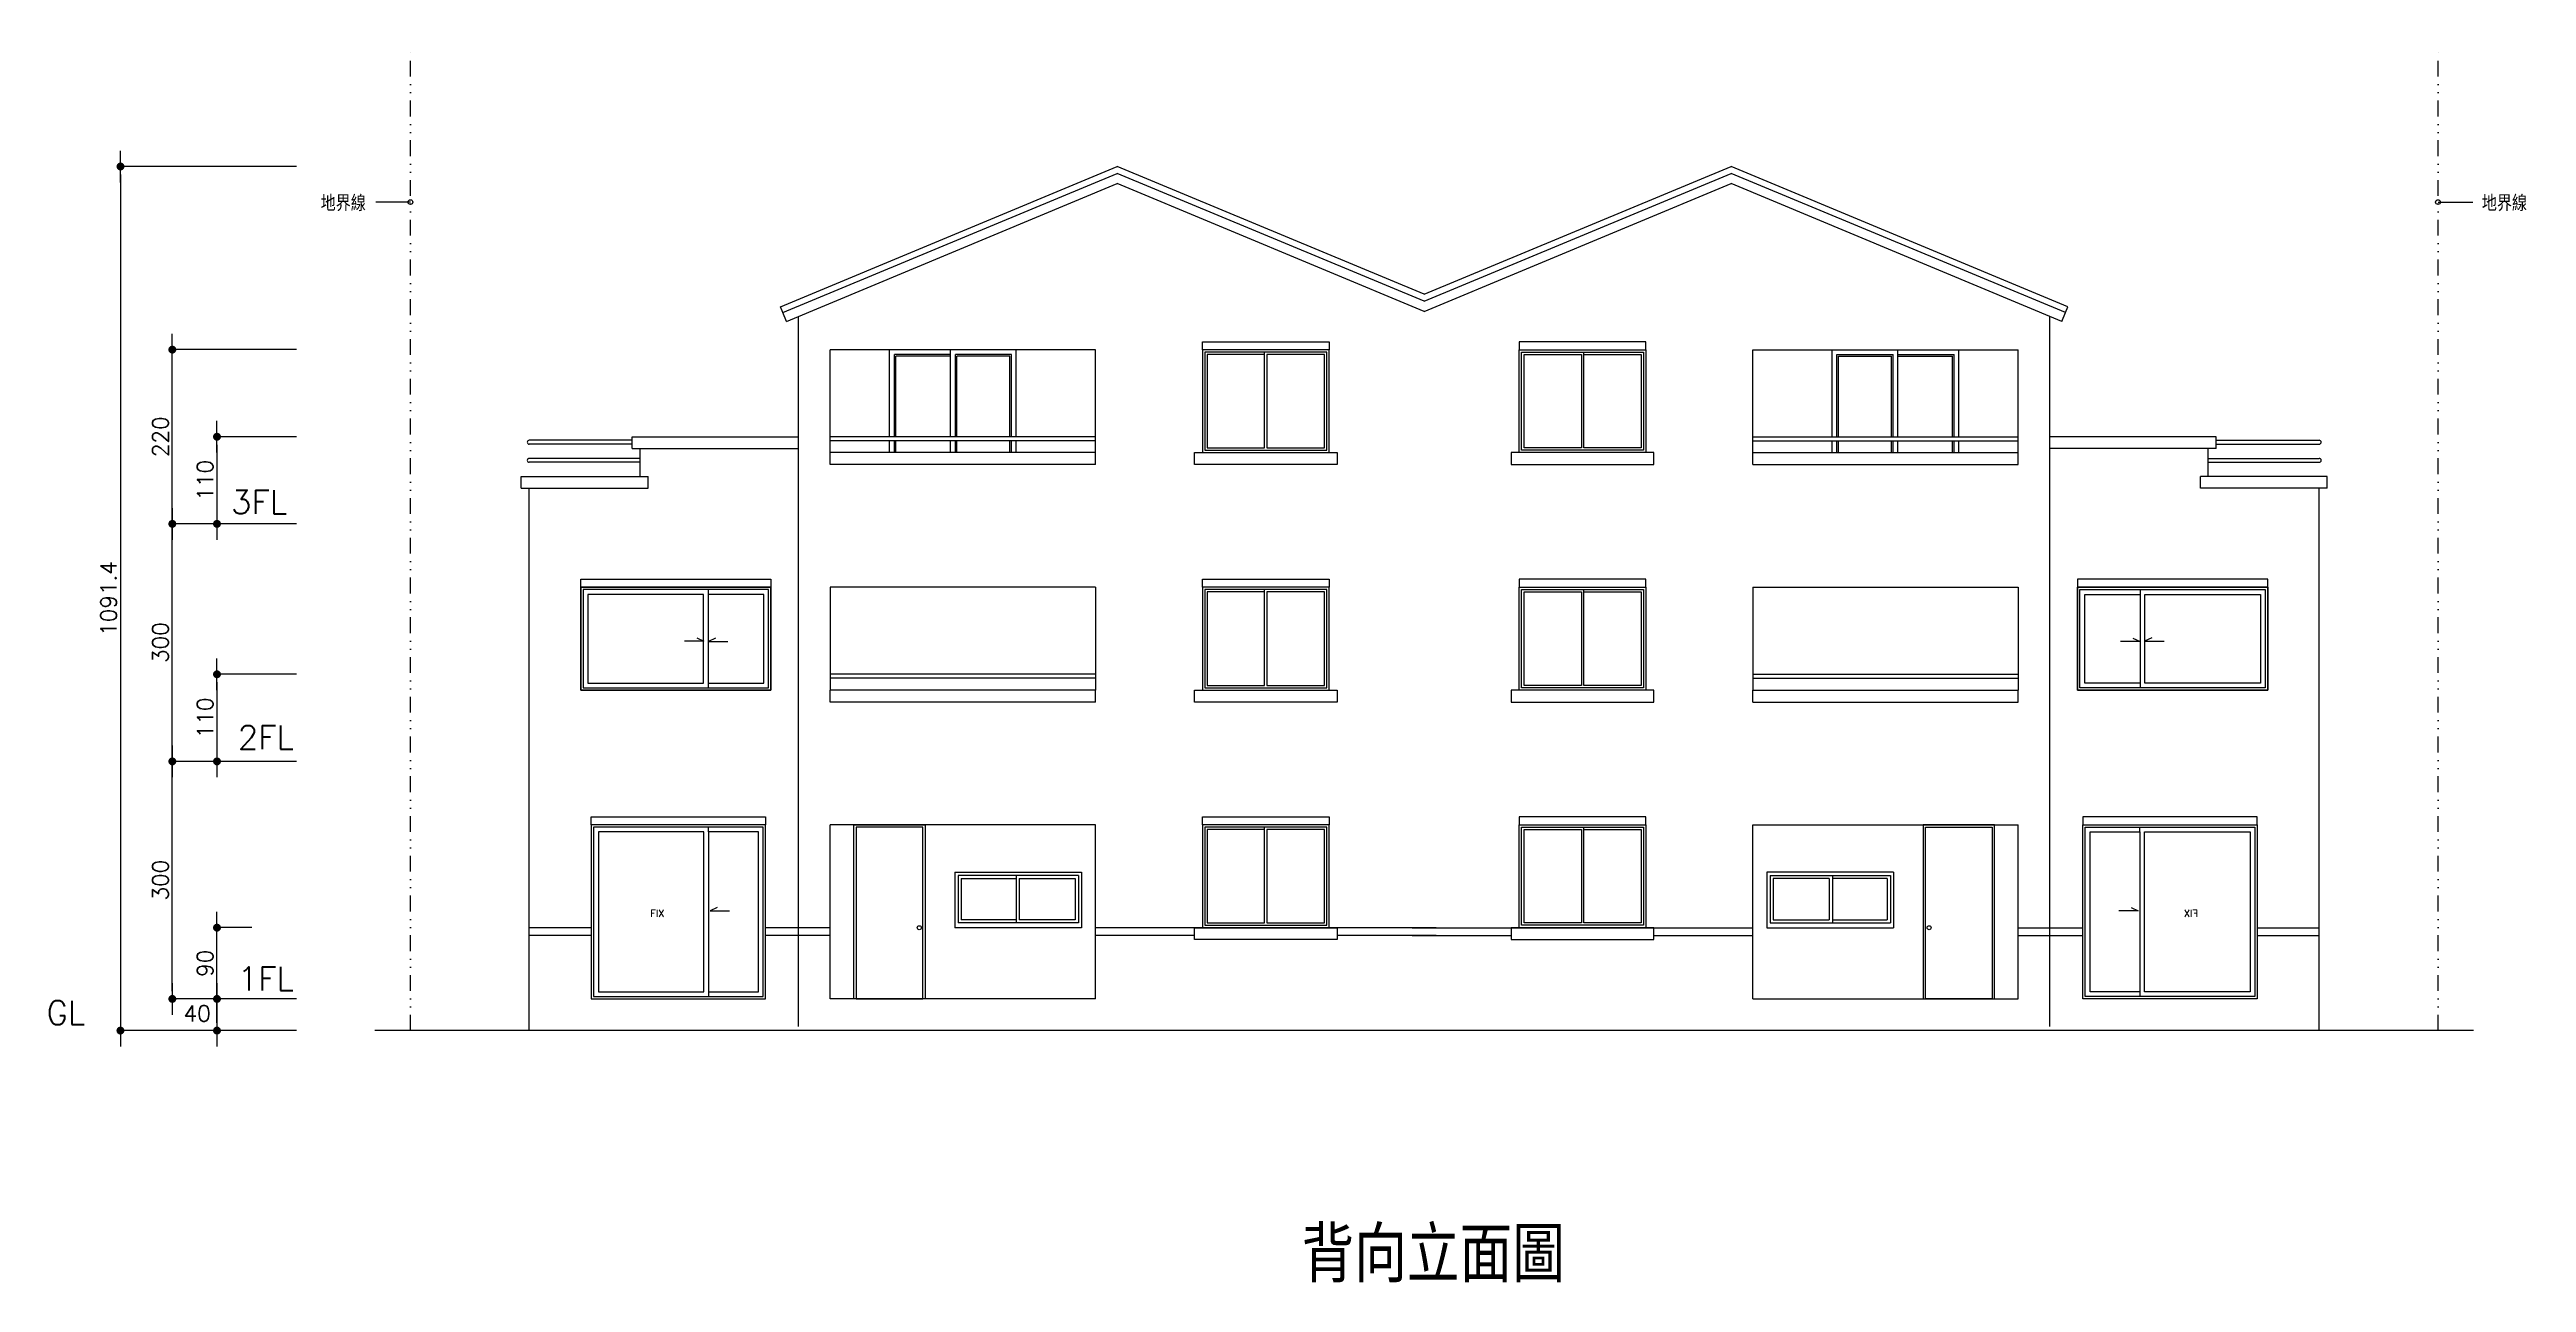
# Model space of a CAD drawing. Extents: x 32549 to 39694, y 7645 to 11950.
# Drawn here: x 36268 to 39396, y 7702 to 9259 of the extents above; entities that cross this region are included whole.
import ezdxf

# ---------------------------------------------------------------- set-up
doc = ezdxf.new("R2010")
doc.units = 0
doc.header["$LTSCALE"] = 80
doc.header["$MEASUREMENT"] = 0
doc.header["$PDMODE"] = 3
doc.header["$PDSIZE"] = -5
doc.linetypes.add('DIVIDE2', pattern=[0.625, 0.25, -0.125, 0, -0.125, 0, -0.125])
doc.layers.get('0').update_dxf_attribs({"linetype": 'CONTINUOUS'})
doc.layers.get('DEFPOINTS').update_dxf_attribs({"linetype": 'CONTINUOUS'})
for name, color, linetype in [('C1', 1, 'CONTINUOUS'), ('C3', 3, 'CONTINUOUS'), ('C4', 4, 'CONTINUOUS'), ('C7', 7, 'CONTINUOUS'), ('CHINA', 3, 'CONTINUOUS'), ('CHINA1', 2, 'CONTINUOUS'), ('DIM', 4, 'CONTINUOUS'), ('LAYER1', 3, 'CONTINUOUS'), ('LAYER2', 9, 'CONTINUOUS'), ('MARK', 4, 'CONTINUOUS'), ('P-POINT', 1, 'CONTINUOUS'), ('PAINT', 11, 'CONTINUOUS'), ('RAILING', 4, 'CONTINUOUS'), ('WALL', 2, 'CONTINUOUS'), ('WALL2', 7, 'CONTINUOUS'), ('WINDOW', 6, 'CONTINUOUS'), ('WINDOW1', 6, 'CONTINUOUS')]:
    doc.layers.add(name, color=color, linetype=linetype)
doc.styles.add('AEH', font='SIMPLEX.SHX', dxfattribs={"bigfont": 'AE.SHX'})
doc.styles.add('SIMPLEX', font='SIMPLEX.SHX')
doc.styles.add('STYLE1', font='SIMPLEX.SHX', dxfattribs={"bigfont": 'JE.SHX'})
doc.dimstyles.get("Standard").update_dxf_attribs({"dimscale": 10, "dimtxt": 2, "dimasz": 1, "dimexe": 0, "dimexo": 0, "dimgap": 0.5, "dimtad": 1, "dimtoh": 1, "dimdec": 1, "dimdsep": 46, "dimtxsty": 'STYLE1', "dimblk1": 'DOT', "dimblk2": 'DOT', "dimsah": 1, "dimcen": 0.09, "dimadec": 0, "dimazin": 0, "dimtfac": 1, "dimtdec": 1, "dimtofl": 0, "dimtmove": 2, "dimatfit": 3, "dimldrblk": 'DOT', "dimfxl": 0, "dimtolj": 1, "dimarcsym": 0})

# ---------------------------------------------------------------- blocks, each defined once
blk = doc.blocks.new('A$C486668CE')
at = {"layer": 'LAYER1', "linetype": 'Continuous'}
for p, q in [((24.5, 0.4), (0, 0.4)), ((15.6, 4.6), (24.5, 0.4)), ((39.2, 4.3), (30.3, 0)), ((30.3, 0), (54.8, 0))]:
    blk.add_line(p, q, dxfattribs=at)
blk = doc.blocks.new('A$C2AF35913')
at = {"layer": 'LAYER2'}
blk.add_lwpolyline([(0, 130), (240, 130), (240, 0), (0, 0), (0, 130)], dxfattribs=at)
at = {"layer": 'PAINT'}
for p, q in [((161, 127), (161, 3)), ((155, 121), (9, 121)), ((9, 121), (9, 9)), ((155, 9), (155, 121)), ((231, 121), (161, 121)), ((231, 9), (231, 121)), ((9, 9), (155, 9)), ((161, 9), (231, 9))]:
    blk.add_line(p, q, dxfattribs=at)
at = {"layer": 'WINDOW'}
for points in [[(0, 0), (240, 0), (240, 130), (0, 130)], [(3, 3), (237, 3), (237, 127), (3, 127)]]:
    blk.add_lwpolyline(points, close=True, dxfattribs=at)
at = {"layer": 'WINDOW1'}
for p, q in [((0, 130), (240, 130)), ((240, 0), (0, 0))]:
    blk.add_line(p, q, dxfattribs=at)
at = {"layer": 'LAYER1', "linetype": 'Continuous'}
blk.add_blockref('A$C486668CE', (130.9, 61.3), dxfattribs=at)
blk = doc.blocks.new('A$C679539FB')
at = {"layer": 'LAYER1', "linetype": 'Continuous'}
for p, q in [((159, 115.5), (150.1, 111.2)), ((150.1, 111.2), (174.6, 111.2))]:
    blk.add_line(p, q, dxfattribs=at)
at = {"layer": 'PAINT'}
for p, q in [((148.1, 211), (148.1, 217)), ((148.1, 9), (148.1, 3))]:
    blk.add_line(p, q, dxfattribs=at)
for points in [[(9, 9), (142.1, 9), (142.1, 211), (9, 211)], [(148.1, 9), (211, 9), (211, 211), (148.1, 211)]]:
    blk.add_lwpolyline(points, close=True, dxfattribs=at)
at = {"layer": 'WINDOW'}
for points in [[(0, 0), (220, 0), (220, 220), (0, 220)], [(3, 3), (217, 3), (217, 217), (3, 217)]]:
    blk.add_lwpolyline(points, close=True, dxfattribs=at)
at = {"layer": 'C3', "style": 'SIMPLEX'}
blk.add_text('FIX', height=9, dxfattribs=at).set_placement((74.7, 103.7))
blk = doc.blocks.new('DOT')
blk.add_line((-2, 0), (2, 0))
at = {"const_width": 0.5}
blk.add_lwpolyline([(-0.25, 0, 1), (0.25, 0, 1)], format="xyb", close=True, dxfattribs=at)
blk = doc.blocks.new('*D64')
at = {"color": 0, "linetype": 'ByBlock'}
for p, q in [((36523.7, 8150.2), (36479.8, 8150.2)), ((36479.8, 8070.2), (36479.8, 8140.2)), ((36523.7, 8060.2), (36479.8, 8060.2))]:
    blk.add_line(p, q, dxfattribs=at)
at = {"layer": 'DEFPOINTS', "color": 0, "linetype": 'ByBlock'}
for p in [(36479.8, 8150.2), (36523.7, 8150.2), (36523.7, 8060.2)]:
    blk.add_point(p, dxfattribs=at)
at = {"color": 0, "linetype": 'ByBlock', "xscale": 10, "yscale": 10, "zscale": 10}
for p, rotation in [((36479.8, 8150.2), 90), ((36479.8, 8060.2), 270)]:
    blk.add_blockref('DOT', p, dxfattribs=dict(at, rotation=rotation))
at = {"color": 0, "linetype": 'ByBlock', "insert": (36464.8, 8105.2), "char_height": 20, "attachment_point": 5, "rotation": 90, "style": 'STYLE1'}
blk.add_mtext('\\A1;90', dxfattribs=at)
blk = doc.blocks.new('A$C4178258D')
at = {"layer": 'C7'}
blk.add_lwpolyline([(0, 6), (0, 16), (160, 16), (160, 6), (0, 6)], dxfattribs=at)
at = {"layer": 'WINDOW'}
blk.add_line((78.5, 0), (78.5, 3), dxfattribs=at)
blk = doc.blocks.new('A$C165B3CAA')
at = {"layer": 'C3'}
blk.add_line((177.6, 0), (177.6, 220), dxfattribs=at)
at = {"layer": 'WINDOW'}
for p, q in [((0, 160), (160, 160)), ((0, 160), (0, 90)), ((160, 160), (160, 90)), ((156, 156), (4, 156)), ((4, 156), (4, 96)), ((156, 156), (156, 96)), ((156, 96), (4, 96)), ((160, 90), (0, 90))]:
    blk.add_line(p, q, dxfattribs=at)
at = {"layer": 'WINDOW1'}
for p, q in [((8, 152), (8, 100)), ((8, 152), (77.3, 152)), ((77.3, 156), (77.3, 96)), ((81.3, 152), (152, 152)), ((81.3, 152), (81.3, 100)), ((152, 152), (152, 100)), ((77.3, 100), (8, 100)), ((152, 100), (81.3, 100))]:
    blk.add_line(p, q, dxfattribs=at)
blk = doc.blocks.new('*D49')
at = {"color": 0, "linetype": 'ByBlock'}
for p, q in [((36580.2, 8470.2), (36479.8, 8470.2)), ((36479.8, 8460.2), (36479.8, 8370.2)), ((36580.2, 8360.2), (36479.8, 8360.2))]:
    blk.add_line(p, q, dxfattribs=at)
at = {"layer": 'DEFPOINTS', "color": 0, "linetype": 'ByBlock'}
for p in [(36580.2, 8470.2), (36479.8, 8360.2), (36580.2, 8360.2)]:
    blk.add_point(p, dxfattribs=at)
at = {"color": 0, "linetype": 'ByBlock', "xscale": 10, "yscale": 10, "zscale": 10}
for p, rotation in [((36479.8, 8470.2), 90), ((36479.8, 8360.2), 270)]:
    blk.add_blockref('DOT', p, dxfattribs=dict(at, rotation=rotation))
at = {"color": 0, "linetype": 'ByBlock', "insert": (36464.8, 8415.2), "char_height": 20, "attachment_point": 5, "rotation": 90, "style": 'STYLE1'}
blk.add_mtext('\\A1;110', dxfattribs=at)
blk = doc.blocks.new('*D48')
at = {"color": 0, "linetype": 'ByBlock'}
for p, q in [((36580.2, 8770.2), (36479.8, 8770.2)), ((36479.8, 8760.2), (36479.8, 8670.2)), ((36580.2, 8660.2), (36479.8, 8660.2))]:
    blk.add_line(p, q, dxfattribs=at)
at = {"layer": 'DEFPOINTS', "color": 0, "linetype": 'ByBlock'}
for p in [(36580.2, 8770.2), (36479.8, 8660.2), (36580.2, 8660.2)]:
    blk.add_point(p, dxfattribs=at)
at = {"color": 0, "linetype": 'ByBlock', "xscale": 10, "yscale": 10, "zscale": 10}
for p, rotation in [((36479.8, 8770.2), 90), ((36479.8, 8660.2), 270)]:
    blk.add_blockref('DOT', p, dxfattribs=dict(at, rotation=rotation))
at = {"color": 0, "linetype": 'ByBlock', "insert": (36464.8, 8715.2), "char_height": 20, "attachment_point": 5, "rotation": 90, "style": 'STYLE1'}
blk.add_mtext('\\A1;110', dxfattribs=at)
blk = doc.blocks.new('*D40')
at = {"color": 0, "linetype": 'ByBlock'}
for p, q in [((36580.2, 9111.5), (36357.9, 9111.5)), ((36357.9, 9101.5), (36357.9, 8030.2)), ((36580.2, 8020.2), (36357.9, 8020.2))]:
    blk.add_line(p, q, dxfattribs=at)
at = {"layer": 'DEFPOINTS', "color": 0, "linetype": 'ByBlock'}
for p in [(36580.2, 9111.5), (36357.9, 8020.2), (36580.2, 8020.2)]:
    blk.add_point(p, dxfattribs=at)
at = {"color": 0, "linetype": 'ByBlock', "xscale": 10, "yscale": 10, "zscale": 10}
for p, rotation in [((36357.9, 9111.5), 90), ((36357.9, 8020.2), 270)]:
    blk.add_blockref('DOT', p, dxfattribs=dict(at, rotation=rotation))
at = {"color": 0, "linetype": 'ByBlock', "insert": (36342.9, 8565.9), "char_height": 20, "attachment_point": 5, "rotation": 90, "style": 'STYLE1'}
blk.add_mtext('\\A1;1091.4', dxfattribs=at)
blk = doc.blocks.new('*D38')
at = {"color": 0, "linetype": 'ByBlock'}
for p, q in [((36580.2, 8880.2), (36423.4, 8880.2)), ((36423.4, 8670.2), (36423.4, 8870.2)), ((36580.2, 8660.2), (36423.4, 8660.2))]:
    blk.add_line(p, q, dxfattribs=at)
at = {"layer": 'DEFPOINTS', "color": 0, "linetype": 'ByBlock'}
for p in [(36423.4, 8880.2), (36580.2, 8880.2), (36580.2, 8660.2)]:
    blk.add_point(p, dxfattribs=at)
at = {"color": 0, "linetype": 'ByBlock', "xscale": 10, "yscale": 10, "zscale": 10}
for p, rotation in [((36423.4, 8880.2), 90), ((36423.4, 8660.2), 270)]:
    blk.add_blockref('DOT', p, dxfattribs=dict(at, rotation=rotation))
at = {"color": 0, "linetype": 'ByBlock', "insert": (36408.4, 8770.2), "char_height": 20, "attachment_point": 5, "rotation": 90, "style": 'STYLE1'}
blk.add_mtext('\\A1;220', dxfattribs=at)
blk = doc.blocks.new('*D37')
at = {"color": 0, "linetype": 'ByBlock'}
for p, q in [((36580.2, 8660.2), (36423.4, 8660.2)), ((36423.4, 8370.2), (36423.4, 8650.2)), ((36580.2, 8360.2), (36423.4, 8360.2))]:
    blk.add_line(p, q, dxfattribs=at)
at = {"layer": 'DEFPOINTS', "color": 0, "linetype": 'ByBlock'}
for p in [(36423.4, 8660.2), (36580.2, 8660.2), (36580.2, 8360.2)]:
    blk.add_point(p, dxfattribs=at)
at = {"color": 0, "linetype": 'ByBlock', "xscale": 10, "yscale": 10, "zscale": 10}
for p, rotation in [((36423.4, 8660.2), 90), ((36423.4, 8360.2), 270)]:
    blk.add_blockref('DOT', p, dxfattribs=dict(at, rotation=rotation))
at = {"color": 0, "linetype": 'ByBlock', "insert": (36408.4, 8510.2), "char_height": 20, "attachment_point": 5, "rotation": 90, "style": 'STYLE1'}
blk.add_mtext('\\A1;300', dxfattribs=at)
blk = doc.blocks.new('*D36')
at = {"color": 0, "linetype": 'ByBlock'}
for p, q in [((36580.2, 8360.2), (36423.4, 8360.2)), ((36423.4, 8070.2), (36423.4, 8350.2)), ((36580.2, 8060.2), (36423.4, 8060.2))]:
    blk.add_line(p, q, dxfattribs=at)
at = {"layer": 'DEFPOINTS', "color": 0, "linetype": 'ByBlock'}
for p in [(36423.4, 8360.2), (36580.2, 8360.2), (36580.2, 8060.2)]:
    blk.add_point(p, dxfattribs=at)
at = {"color": 0, "linetype": 'ByBlock', "xscale": 10, "yscale": 10, "zscale": 10}
for p, rotation in [((36423.4, 8360.2), 90), ((36423.4, 8060.2), 270)]:
    blk.add_blockref('DOT', p, dxfattribs=dict(at, rotation=rotation))
at = {"color": 0, "linetype": 'ByBlock', "insert": (36408.4, 8210.2), "char_height": 20, "attachment_point": 5, "rotation": 90, "style": 'STYLE1'}
blk.add_mtext('\\A1;300', dxfattribs=at)
blk = doc.blocks.new('*D35')
at = {"color": 0, "linetype": 'ByBlock'}
for p, q in [((36580.2, 8060.2), (36479.8, 8060.2)), ((36479.8, 8030.2), (36479.8, 8050.2)), ((36580.2, 8020.2), (36479.8, 8020.2))]:
    blk.add_line(p, q, dxfattribs=at)
at = {"layer": 'DEFPOINTS', "color": 0, "linetype": 'ByBlock'}
for p in [(36479.8, 8060.2), (36580.2, 8060.2), (36580.2, 8020.2)]:
    blk.add_point(p, dxfattribs=at)
at = {"color": 0, "linetype": 'ByBlock', "xscale": 10, "yscale": 10, "zscale": 10}
for p, rotation in [((36479.8, 8060.2), 90), ((36479.8, 8020.2), 270)]:
    blk.add_blockref('DOT', p, dxfattribs=dict(at, rotation=rotation))
at = {"color": 0, "linetype": 'ByBlock', "insert": (36454.8, 8041.8), "char_height": 20, "attachment_point": 5, "style": 'STYLE1'}
blk.add_mtext('\\A1;40', dxfattribs=at)

msp = doc.modelspace()

# ---------------------------------------------------------------- linework, layer by layer
at = {"layer": 'C1'}
msp.add_line((39328.85, 8020.17), (36679.21, 8020.17), dxfattribs=at)
at = {"layer": 'C3', "linetype": 'Continuous'}
for p, q in [((36724.01, 9066.5), (36680.22, 9066.5)), ((39284.05, 9066.5), (39327.83, 9066.5))]:
    msp.add_line(p, q, dxfattribs=at)
at = {"layer": 'C3'}
for p, q in [((37254.03, 8750.17), (37254.03, 8880.17)), ((37589.03, 8880.17), (37254.03, 8880.17)), ((37254.03, 8750.17), (37254.03, 8880.17)), ((37589.03, 8750.17), (37589.03, 8880.17)), ((37589.03, 8750.17), (37589.03, 8880.17)), ((38419.03, 8750.17), (38419.03, 8880.17)), ((38419.03, 8880.17), (38754.03, 8880.17)), ((38419.03, 8750.17), (38419.03, 8880.17)), ((38754.03, 8750.17), (38754.03, 8880.17)), ((38754.03, 8750.17), (38754.03, 8880.17)), ((37004.03, 8770.17), (37214.03, 8770.17)), ((37004.03, 8770.17), (37214.03, 8770.17)), ((37004.03, 8755.17), (37004.03, 8770.17)), ((37004.03, 8755.17), (37004.03, 8770.17)), ((37004.03, 8770.17), (37214.03, 8770.17)), ((37004.03, 8755.17), (37004.03, 8770.17)), ((37004.03, 8770.17), (37214.03, 8770.17)), ((37004.03, 8755.17), (37004.03, 8770.17)), ((37004.03, 8755.17), (37004.03, 8770.17)), ((37004.03, 8755.17), (37004.03, 8770.17)), ((37004.03, 8755.17), (37004.03, 8770.17)), ((37004.03, 8755.17), (37004.03, 8770.17)), ((37004.03, 8770.17), (37214.03, 8770.17)), ((37004.03, 8770.17), (37214.03, 8770.17)), ((37004.03, 8770.17), (37214.03, 8770.17)), ((37004.03, 8770.17), (37214.03, 8770.17)), ((39004.03, 8770.17), (38794.03, 8770.17)), ((39004.03, 8770.17), (38794.03, 8770.17)), ((39004.03, 8770.17), (38794.03, 8770.17)), ((39004.03, 8770.17), (38794.03, 8770.17)), ((39004.03, 8770.17), (38794.03, 8770.17)), ((39004.03, 8770.17), (38794.03, 8770.17)), ((39004.03, 8770.17), (38794.03, 8770.17)), ((39004.03, 8770.17), (38794.03, 8770.17)), ((39004.03, 8755.17), (39004.03, 8770.17)), ((39004.03, 8755.17), (39004.03, 8770.17)), ((39004.03, 8755.17), (39004.03, 8770.17)), ((39004.03, 8755.17), (39004.03, 8770.17)), ((39004.03, 8755.17), (39004.03, 8770.17)), ((39004.03, 8755.17), (39004.03, 8770.17)), ((39004.03, 8755.17), (39004.03, 8770.17)), ((39004.03, 8755.17), (39004.03, 8770.17)), ((37004.03, 8755.17), (37214.03, 8755.17)), ((37004.03, 8755.17), (37214.03, 8755.17)), ((37004.03, 8755.17), (37214.03, 8755.17)), ((37004.03, 8755.17), (37214.03, 8755.17)), ((37004.03, 8755.17), (37214.03, 8755.17)), ((37004.03, 8755.17), (37214.03, 8755.17)), ((37004.03, 8755.17), (37214.03, 8755.17)), ((37004.03, 8755.17), (37214.03, 8755.17)), ((37014.03, 8720.17), (37014.03, 8755.17)), ((37014.03, 8720.17), (37014.03, 8755.17)), ((37014.03, 8720.17), (37014.03, 8755.17)), ((37014.03, 8720.17), (37014.03, 8755.17)), ((37014.03, 8720.17), (37014.03, 8755.17)), ((37014.03, 8720.17), (37014.03, 8755.17)), ((37014.03, 8720.17), (37014.03, 8755.17)), ((37014.03, 8720.17), (37014.03, 8755.17)), ((39004.03, 8755.17), (38794.03, 8755.17)), ((39004.03, 8755.17), (38794.03, 8755.17)), ((39004.03, 8755.17), (38794.03, 8755.17)), ((39004.03, 8755.17), (38794.03, 8755.17)), ((39004.03, 8755.17), (38794.03, 8755.17)), ((39004.03, 8755.17), (38794.03, 8755.17)), ((39004.03, 8755.17), (38794.03, 8755.17)), ((39004.03, 8755.17), (38794.03, 8755.17)), ((38994.03, 8720.17), (38994.03, 8755.17)), ((38994.03, 8720.17), (38994.03, 8755.17)), ((38994.03, 8720.17), (38994.03, 8755.17)), ((38994.03, 8720.17), (38994.03, 8755.17)), ((38994.03, 8720.17), (38994.03, 8755.17)), ((38994.03, 8720.17), (38994.03, 8755.17)), ((38994.03, 8720.17), (38994.03, 8755.17)), ((38994.03, 8720.17), (38994.03, 8755.17)), ((36864.03, 8705.17), (36864.03, 8720.17)), ((36864.03, 8720.17), (37024.03, 8720.17)), ((36864.03, 8720.17), (37024.03, 8720.17)), ((36864.03, 8705.17), (36864.03, 8720.17)), ((36864.03, 8705.17), (36864.03, 8720.17)), ((36864.03, 8720.17), (37024.03, 8720.17)), ((36864.03, 8720.17), (37024.03, 8720.17)), ((36864.03, 8705.17), (36864.03, 8720.17)), ((36864.03, 8705.17), (36864.03, 8720.17)), ((36864.03, 8720.17), (37024.03, 8720.17)), ((36864.03, 8720.17), (37024.03, 8720.17)), ((36864.03, 8705.17), (36864.03, 8720.17)), ((36864.03, 8705.17), (36864.03, 8720.17)), ((36864.03, 8720.17), (37024.03, 8720.17)), ((36864.03, 8720.17), (37024.03, 8720.17)), ((36864.03, 8705.17), (36864.03, 8720.17)), ((36864.03, 8705.17), (37024.03, 8705.17)), ((36864.03, 8705.17), (37024.03, 8705.17)), ((36864.03, 8705.17), (37024.03, 8705.17)), ((36864.03, 8705.17), (37024.03, 8705.17)), ((36864.03, 8705.17), (37024.03, 8705.17)), ((36864.03, 8705.17), (37024.03, 8705.17)), ((36864.03, 8705.17), (37024.03, 8705.17)), ((36864.03, 8705.17), (37024.03, 8705.17)), ((36874.03, 8020.17), (36874.03, 8705.17)), ((36874.03, 8020.17), (36874.03, 8705.17)), ((36874.03, 8020.17), (36874.03, 8705.17)), ((36874.03, 8020.17), (36874.03, 8705.17)), ((36874.03, 8020.17), (36874.03, 8705.17)), ((36874.03, 8020.17), (36874.03, 8705.17)), ((36874.03, 8020.17), (36874.03, 8705.17)), ((36874.03, 8020.17), (36874.03, 8705.17)), ((37024.03, 8705.17), (37024.03, 8720.17)), ((37024.03, 8705.17), (37024.03, 8720.17)), ((37024.03, 8705.17), (37024.03, 8720.17)), ((37024.03, 8705.17), (37024.03, 8720.17)), ((37024.03, 8705.17), (37024.03, 8720.17)), ((37024.03, 8705.17), (37024.03, 8720.17)), ((37024.03, 8705.17), (37024.03, 8720.17)), ((37024.03, 8705.17), (37024.03, 8720.17)), ((38984.03, 8705.17), (38984.03, 8720.17)), ((39144.03, 8720.17), (38984.03, 8720.17)), ((39144.03, 8720.17), (38984.03, 8720.17)), ((38984.03, 8705.17), (38984.03, 8720.17)), ((38984.03, 8705.17), (38984.03, 8720.17)), ((39144.03, 8720.17), (38984.03, 8720.17)), ((39144.03, 8720.17), (38984.03, 8720.17)), ((38984.03, 8705.17), (38984.03, 8720.17)), ((38984.03, 8705.17), (38984.03, 8720.17)), ((39144.03, 8720.17), (38984.03, 8720.17)), ((39144.03, 8720.17), (38984.03, 8720.17)), ((38984.03, 8705.17), (38984.03, 8720.17)), ((38984.03, 8705.17), (38984.03, 8720.17)), ((39144.03, 8720.17), (38984.03, 8720.17)), ((39144.03, 8720.17), (38984.03, 8720.17)), ((38984.03, 8705.17), (38984.03, 8720.17)), ((39144.03, 8705.17), (38984.03, 8705.17)), ((39144.03, 8705.17), (38984.03, 8705.17)), ((39144.03, 8705.17), (38984.03, 8705.17)), ((39144.03, 8705.17), (38984.03, 8705.17)), ((39144.03, 8705.17), (38984.03, 8705.17)), ((39144.03, 8705.17), (38984.03, 8705.17)), ((39144.03, 8705.17), (38984.03, 8705.17)), ((39144.03, 8705.17), (38984.03, 8705.17)), ((39134.03, 8020.17), (39134.03, 8705.17)), ((39134.03, 8020.17), (39134.03, 8705.17)), ((39134.03, 8020.17), (39134.03, 8705.17)), ((39134.03, 8020.17), (39134.03, 8705.17)), ((39134.03, 8020.17), (39134.03, 8705.17)), ((39134.03, 8020.17), (39134.03, 8705.17)), ((39134.03, 8020.17), (39134.03, 8705.17)), ((39134.03, 8020.17), (39134.03, 8705.17)), ((39144.03, 8705.17), (39144.03, 8720.17)), ((39144.03, 8705.17), (39144.03, 8720.17)), ((39144.03, 8705.17), (39144.03, 8720.17)), ((39144.03, 8705.17), (39144.03, 8720.17)), ((39144.03, 8705.17), (39144.03, 8720.17)), ((39144.03, 8705.17), (39144.03, 8720.17)), ((39144.03, 8705.17), (39144.03, 8720.17)), ((39144.03, 8705.17), (39144.03, 8720.17)), ((37589.03, 8580.17), (37254.03, 8580.17)), ((37589.03, 8580.17), (37254.03, 8580.17)), ((37254.03, 8580.17), (37254.03, 8450.17)), ((37589.03, 8580.17), (37589.03, 8450.17)), ((37589.03, 8580.17), (37589.03, 8450.17)), ((38419.03, 8580.17), (38419.03, 8450.17)), ((38419.03, 8580.17), (38754.03, 8580.17)), ((38419.03, 8580.17), (38754.03, 8580.17)), ((38419.03, 8580.17), (38419.03, 8450.17)), ((38754.03, 8580.17), (38754.03, 8450.17)), ((37589.03, 8280.17), (37254.03, 8280.17)), ((37254.03, 8060.17), (37254.03, 8280.17)), ((37589.03, 8060.17), (37589.03, 8280.17)), ((37589.03, 8060.17), (37589.03, 8280.17)), ((38419.03, 8060.17), (38419.03, 8280.17)), ((38419.03, 8280.17), (38754.03, 8280.17)), ((38419.03, 8060.17), (38419.03, 8280.17)), ((38754.03, 8060.17), (38754.03, 8280.17)), ((36952.37, 8150.17), (36874.03, 8150.17)), ((36952.37, 8150.17), (36874.03, 8150.17)), ((36952.37, 8150.17), (36874.03, 8150.17)), ((36952.37, 8150.17), (36874.03, 8150.17)), ((36952.37, 8140.17), (36874.03, 8140.17)), ((36952.37, 8140.17), (36874.03, 8140.17)), ((36952.37, 8140.17), (36874.03, 8140.17)), ((36952.37, 8140.17), (36874.03, 8140.17)), ((37254.03, 8150.17), (37172.37, 8150.17)), ((37254.03, 8140.17), (37172.37, 8140.17)), ((38019.03, 8150.17), (37589.03, 8150.17)), ((37714.03, 8140.17), (37589.03, 8140.17)), ((38019.03, 8140.17), (37894.03, 8140.17)), ((37989.03, 8150.17), (38419.03, 8150.17)), ((37989.03, 8140.17), (38114.03, 8140.17)), ((38294.03, 8140.17), (38419.03, 8140.17)), ((38754.03, 8150.17), (38835.69, 8150.17)), ((38754.03, 8140.17), (38835.69, 8140.17)), ((39055.69, 8150.17), (39134.03, 8150.17)), ((39055.69, 8150.17), (39134.03, 8150.17)), ((39055.69, 8150.17), (39134.03, 8150.17)), ((39055.69, 8150.17), (39134.03, 8150.17)), ((39055.69, 8140.17), (39134.03, 8140.17)), ((39055.69, 8140.17), (39134.03, 8140.17)), ((39055.69, 8140.17), (39134.03, 8140.17)), ((39055.69, 8140.17), (39134.03, 8140.17)), ((37589.03, 8060.17), (37254.03, 8060.17)), ((38419.03, 8060.17), (38754.03, 8060.17))]:
    msp.add_line(p, q, dxfattribs=at)
at = {"layer": 'C4'}
for p, q in [((37589.03, 8750.17), (37254.03, 8750.17)), ((37254.03, 8735.17), (37254.03, 8750.17)), ((37589.03, 8735.17), (37254.03, 8735.17)), ((37589.03, 8735.17), (37589.03, 8750.17)), ((38419.03, 8735.17), (38419.03, 8750.17)), ((38419.03, 8750.17), (38754.03, 8750.17)), ((38419.03, 8735.17), (38754.03, 8735.17)), ((38754.03, 8735.17), (38754.03, 8750.17)), ((37589.03, 8450.17), (37254.03, 8450.17)), ((37254.03, 8435.17), (37254.03, 8450.17)), ((37589.03, 8435.17), (37589.03, 8450.17)), ((38419.03, 8435.17), (38419.03, 8450.17)), ((38419.03, 8450.17), (38754.03, 8450.17)), ((38754.03, 8435.17), (38754.03, 8450.17)), ((37589.03, 8435.17), (37254.03, 8435.17)), ((38419.03, 8435.17), (38754.03, 8435.17))]:
    msp.add_line(p, q, dxfattribs=at)
at = {"layer": 'C7', "color": 3, "linetype": 'DIVIDE2'}
for p, q in [((36724.01, 8020.17), (36724.01, 9259.24)), ((39284.05, 8020.17), (39284.05, 9259.24))]:
    msp.add_line(p, q, dxfattribs=at)
at = {"layer": 'C7'}
for p, q in [((37191.34, 8934.39), (37616.53, 9111.55)), ((38004.03, 8950.09), (37616.53, 9111.55)), ((38004.03, 8950.09), (38391.53, 9111.55)), ((38816.72, 8934.39), (38391.53, 9111.55))]:
    msp.add_line(p, q, dxfattribs=at)
for points in [[(37724.03, 8880.17), (37724.03, 8890.17), (37884.03, 8890.17), (37884.03, 8880.17), (37724.03, 8880.17)], [(38284.03, 8880.17), (38284.03, 8890.17), (38124.03, 8890.17), (38124.03, 8880.17), (38284.03, 8880.17)], [(36939.03, 8580.17), (36939.03, 8590.17), (37179.03, 8590.17), (37179.03, 8580.17), (36939.03, 8580.17)], [(36939.03, 8580.17), (36939.03, 8590.17), (37179.03, 8590.17), (37179.03, 8580.17), (36939.03, 8580.17)], [(36939.03, 8580.17), (36939.03, 8590.17), (37179.03, 8590.17), (37179.03, 8580.17), (36939.03, 8580.17)], [(36939.03, 8580.17), (36939.03, 8590.17), (37179.03, 8590.17), (37179.03, 8580.17), (36939.03, 8580.17)], [(36939.03, 8580.17), (36939.03, 8590.17), (37179.03, 8590.17), (37179.03, 8580.17), (36939.03, 8580.17)], [(36939.03, 8580.17), (36939.03, 8590.17), (37179.03, 8590.17), (37179.03, 8580.17), (36939.03, 8580.17)], [(36939.03, 8580.17), (36939.03, 8590.17), (37179.03, 8590.17), (37179.03, 8580.17), (36939.03, 8580.17)], [(36939.03, 8580.17), (36939.03, 8590.17), (37179.03, 8590.17), (37179.03, 8580.17), (36939.03, 8580.17)], [(37724.03, 8580.17), (37724.03, 8590.17), (37884.03, 8590.17), (37884.03, 8580.17), (37724.03, 8580.17)], [(38284.03, 8580.17), (38284.03, 8590.17), (38124.03, 8590.17), (38124.03, 8580.17), (38284.03, 8580.17)], [(39069.03, 8580.17), (39069.03, 8590.17), (38829.03, 8590.17), (38829.03, 8580.17), (39069.03, 8580.17)], [(39069.03, 8580.17), (39069.03, 8590.17), (38829.03, 8590.17), (38829.03, 8580.17), (39069.03, 8580.17)], [(39069.03, 8580.17), (39069.03, 8590.17), (38829.03, 8590.17), (38829.03, 8580.17), (39069.03, 8580.17)], [(39069.03, 8580.17), (39069.03, 8590.17), (38829.03, 8590.17), (38829.03, 8580.17), (39069.03, 8580.17)], [(39069.03, 8580.17), (39069.03, 8590.17), (38829.03, 8590.17), (38829.03, 8580.17), (39069.03, 8580.17)], [(39069.03, 8580.17), (39069.03, 8590.17), (38829.03, 8590.17), (38829.03, 8580.17), (39069.03, 8580.17)], [(39069.03, 8580.17), (39069.03, 8590.17), (38829.03, 8590.17), (38829.03, 8580.17), (39069.03, 8580.17)], [(39069.03, 8580.17), (39069.03, 8590.17), (38829.03, 8590.17), (38829.03, 8580.17), (39069.03, 8580.17)], [(36952.37, 8280.17), (36952.37, 8290.17), (37172.37, 8290.17), (37172.37, 8280.17), (36952.37, 8280.17)], [(36952.37, 8280.17), (36952.37, 8290.17), (37172.37, 8290.17), (37172.37, 8280.17), (36952.37, 8280.17)], [(36952.37, 8280.17), (36952.37, 8290.17), (37172.37, 8290.17), (37172.37, 8280.17), (36952.37, 8280.17)], [(36952.37, 8280.17), (36952.37, 8290.17), (37172.37, 8290.17), (37172.37, 8280.17), (36952.37, 8280.17)], [(36952.37, 8280.17), (36952.37, 8290.17), (37172.37, 8290.17), (37172.37, 8280.17), (36952.37, 8280.17)], [(36952.37, 8280.17), (36952.37, 8290.17), (37172.37, 8290.17), (37172.37, 8280.17), (36952.37, 8280.17)], [(36952.37, 8280.17), (36952.37, 8290.17), (37172.37, 8290.17), (37172.37, 8280.17), (36952.37, 8280.17)], [(36952.37, 8280.17), (36952.37, 8290.17), (37172.37, 8290.17), (37172.37, 8280.17), (36952.37, 8280.17)], [(39055.69, 8280.17), (39055.69, 8290.17), (38835.69, 8290.17), (38835.69, 8280.17), (39055.69, 8280.17)], [(39055.69, 8280.17), (39055.69, 8290.17), (38835.69, 8290.17), (38835.69, 8280.17), (39055.69, 8280.17)], [(39055.69, 8280.17), (39055.69, 8290.17), (38835.69, 8290.17), (38835.69, 8280.17), (39055.69, 8280.17)], [(39055.69, 8280.17), (39055.69, 8290.17), (38835.69, 8290.17), (38835.69, 8280.17), (39055.69, 8280.17)], [(39055.69, 8280.17), (39055.69, 8290.17), (38835.69, 8290.17), (38835.69, 8280.17), (39055.69, 8280.17)], [(39055.69, 8280.17), (39055.69, 8290.17), (38835.69, 8290.17), (38835.69, 8280.17), (39055.69, 8280.17)], [(39055.69, 8280.17), (39055.69, 8290.17), (38835.69, 8290.17), (38835.69, 8280.17), (39055.69, 8280.17)], [(39055.69, 8280.17), (39055.69, 8290.17), (38835.69, 8290.17), (38835.69, 8280.17), (39055.69, 8280.17)]]:
    msp.add_lwpolyline(points, dxfattribs=at)
for points in [[(37714.03, 8750.17), (37894.03, 8750.17), (37894.03, 8735.17), (37714.03, 8735.17)], [(37714.03, 8750.17), (37894.03, 8750.17), (37894.03, 8735.17), (37714.03, 8735.17)], [(38294.03, 8750.17), (38114.03, 8750.17), (38114.03, 8735.17), (38294.03, 8735.17)], [(38294.03, 8750.17), (38114.03, 8750.17), (38114.03, 8735.17), (38294.03, 8735.17)], [(37714.03, 8450.17), (37894.03, 8450.17), (37894.03, 8435.17), (37714.03, 8435.17)], [(37714.03, 8450.17), (37894.03, 8450.17), (37894.03, 8435.17), (37714.03, 8435.17)], [(38294.03, 8450.17), (38114.03, 8450.17), (38114.03, 8435.17), (38294.03, 8435.17)], [(38294.03, 8450.17), (38114.03, 8450.17), (38114.03, 8435.17), (38294.03, 8435.17)], [(37714.03, 8150.17), (37894.03, 8150.17), (37894.03, 8135.17), (37714.03, 8135.17)], [(38294.03, 8150.17), (38114.03, 8150.17), (38114.03, 8135.17), (38294.03, 8135.17)]]:
    msp.add_lwpolyline(points, close=True, dxfattribs=at)
at = {"layer": 'P-POINT'}
for centre in [(36724.01, 9066.5), (39284.05, 9066.5)]:
    msp.add_circle(centre, 3, dxfattribs=at)
at = {"layer": 'RAILING'}
for p, q in [((37004.03, 8765.84), (36874.03, 8765.84)), ((37004.03, 8765.84), (36874.03, 8765.84)), ((37004.03, 8765.84), (36874.03, 8765.84)), ((37004.03, 8765.84), (36874.03, 8765.84)), ((37004.03, 8765.84), (36874.03, 8765.84)), ((37004.03, 8765.84), (36874.03, 8765.84)), ((37004.03, 8765.84), (36874.03, 8765.84)), ((37004.03, 8765.84), (36874.03, 8765.84)), ((37004.03, 8760.84), (36874.03, 8760.84)), ((37004.03, 8760.84), (36874.03, 8760.84)), ((37004.03, 8760.84), (36874.03, 8760.84)), ((37004.03, 8760.84), (36874.03, 8760.84)), ((37004.03, 8760.84), (36874.03, 8760.84)), ((37004.03, 8760.84), (36874.03, 8760.84)), ((37004.03, 8760.84), (36874.03, 8760.84)), ((37004.03, 8760.84), (36874.03, 8760.84)), ((37589.03, 8770.17), (37254.03, 8770.17)), ((37589.03, 8765.17), (37254.03, 8765.17)), ((38419.03, 8770.17), (38754.03, 8770.17)), ((38419.03, 8765.17), (38754.03, 8765.17)), ((39004.03, 8765.84), (39134.03, 8765.84)), ((39004.03, 8765.84), (39134.03, 8765.84)), ((39004.03, 8765.84), (39134.03, 8765.84)), ((39004.03, 8765.84), (39134.03, 8765.84)), ((39004.03, 8765.84), (39134.03, 8765.84)), ((39004.03, 8765.84), (39134.03, 8765.84)), ((39004.03, 8765.84), (39134.03, 8765.84)), ((39004.03, 8765.84), (39134.03, 8765.84)), ((39004.03, 8760.84), (39134.03, 8760.84)), ((39004.03, 8760.84), (39134.03, 8760.84)), ((39004.03, 8760.84), (39134.03, 8760.84)), ((39004.03, 8760.84), (39134.03, 8760.84)), ((39004.03, 8760.84), (39134.03, 8760.84)), ((39004.03, 8760.84), (39134.03, 8760.84)), ((39004.03, 8760.84), (39134.03, 8760.84)), ((39004.03, 8760.84), (39134.03, 8760.84)), ((37014.03, 8742.89), (36874.03, 8742.89)), ((37014.03, 8742.89), (36874.03, 8742.89)), ((37014.03, 8742.89), (36874.03, 8742.89)), ((37014.03, 8742.89), (36874.03, 8742.89)), ((37014.03, 8742.89), (36874.03, 8742.89)), ((37014.03, 8742.89), (36874.03, 8742.89)), ((37014.03, 8742.89), (36874.03, 8742.89)), ((37014.03, 8742.89), (36874.03, 8742.89)), ((37014.03, 8737.89), (36874.03, 8737.89)), ((37014.03, 8737.89), (36874.03, 8737.89)), ((37014.03, 8737.89), (36874.03, 8737.89)), ((37014.03, 8737.89), (36874.03, 8737.89)), ((37014.03, 8737.89), (36874.03, 8737.89)), ((37014.03, 8737.89), (36874.03, 8737.89)), ((37014.03, 8737.89), (36874.03, 8737.89)), ((37014.03, 8737.89), (36874.03, 8737.89)), ((38994.03, 8742.89), (39134.03, 8742.89)), ((38994.03, 8742.89), (39134.03, 8742.89)), ((38994.03, 8742.89), (39134.03, 8742.89)), ((38994.03, 8742.89), (39134.03, 8742.89)), ((38994.03, 8742.89), (39134.03, 8742.89)), ((38994.03, 8742.89), (39134.03, 8742.89)), ((38994.03, 8742.89), (39134.03, 8742.89)), ((38994.03, 8742.89), (39134.03, 8742.89)), ((38994.03, 8737.89), (39134.03, 8737.89)), ((38994.03, 8737.89), (39134.03, 8737.89)), ((38994.03, 8737.89), (39134.03, 8737.89)), ((38994.03, 8737.89), (39134.03, 8737.89)), ((38994.03, 8737.89), (39134.03, 8737.89)), ((38994.03, 8737.89), (39134.03, 8737.89)), ((38994.03, 8737.89), (39134.03, 8737.89)), ((38994.03, 8737.89), (39134.03, 8737.89)), ((37589.03, 8470.17), (37254.03, 8470.17)), ((37589.03, 8465.17), (37254.03, 8465.17)), ((38419.03, 8470.17), (38754.03, 8470.17)), ((38419.03, 8465.17), (38754.03, 8465.17))]:
    msp.add_line(p, q, dxfattribs=at)
for centre, start, end in [((36874.03, 8763.34), 90, 270), ((36874.03, 8763.34), 90, 270), ((36874.03, 8763.34), 90, 270), ((36874.03, 8763.34), 90, 270), ((36874.03, 8763.34), 90, 270), ((36874.03, 8763.34), 90, 270), ((36874.03, 8763.34), 90, 270), ((36874.03, 8763.34), 90, 270), ((39134.03, 8763.34), 270, 90), ((39134.03, 8763.34), 270, 90), ((39134.03, 8763.34), 270, 90), ((39134.03, 8763.34), 270, 90), ((39134.03, 8763.34), 270, 90), ((39134.03, 8763.34), 270, 90), ((39134.03, 8763.34), 270, 90), ((39134.03, 8763.34), 270, 90), ((36874.03, 8740.39), 90, 270), ((36874.03, 8740.39), 90, 270), ((36874.03, 8740.39), 90, 270), ((36874.03, 8740.39), 90, 270), ((36874.03, 8740.39), 90, 270), ((36874.03, 8740.39), 90, 270), ((36874.03, 8740.39), 90, 270), ((36874.03, 8740.39), 90, 270), ((39134.03, 8740.39), 270, 90), ((39134.03, 8740.39), 270, 90), ((39134.03, 8740.39), 270, 90), ((39134.03, 8740.39), 270, 90), ((39134.03, 8740.39), 270, 90), ((39134.03, 8740.39), 270, 90), ((39134.03, 8740.39), 270, 90), ((39134.03, 8740.39), 270, 90)]:
    msp.add_arc(centre, 2.5, start, end, dxfattribs=at)
at = {"layer": 'WALL'}
for p, q in [((37194.41, 8927), (37616.53, 9102.88)), ((38004.03, 8941.42), (37616.53, 9102.88)), ((38004.03, 8941.42), (38391.53, 9102.88)), ((38813.64, 8927), (38391.53, 9102.88)), ((37199.03, 8915.92), (37616.53, 9089.88)), ((38004.03, 8928.42), (37616.53, 9089.88)), ((38004.03, 8928.42), (38391.53, 9089.88)), ((38809.03, 8915.92), (38391.53, 9089.88)), ((37199.03, 8915.92), (37194.41, 8927)), ((37214.03, 8025.17), (37214.03, 8922.17)), ((38794.03, 8025.17), (38794.03, 8922.17)), ((38809.03, 8915.92), (38813.64, 8927))]:
    msp.add_line(p, q, dxfattribs=at)
at = {"layer": 'WALL2'}
for p, q in [((37194.41, 8927), (37191.34, 8934.39)), ((38813.64, 8927), (38816.72, 8934.39))]:
    msp.add_line(p, q, dxfattribs=at)
at = {"layer": 'WINDOW'}
for p, q in [((37337.03, 8770.17), (37337.03, 8872.17)), ((37406.03, 8872.17), (37337.03, 8872.17)), ((37414.03, 8770.17), (37414.03, 8872.17)), ((37481.03, 8872.17), (37414.03, 8872.17)), ((37481.03, 8770.17), (37481.03, 8872.17)), ((37802.53, 8874.17), (37802.53, 8877.17)), ((37802.53, 8874.17), (37802.53, 8877.17)), ((38205.53, 8874.17), (38205.53, 8877.17)), ((38205.53, 8874.17), (38205.53, 8877.17)), ((38527.03, 8872.17), (38594.03, 8872.17)), ((38527.03, 8770.17), (38527.03, 8872.17)), ((38594.03, 8770.17), (38594.03, 8872.17)), ((38602.03, 8872.17), (38671.03, 8872.17)), ((38671.03, 8770.17), (38671.03, 8872.17)), ((37337.03, 8750.17), (37337.03, 8765.17)), ((37414.03, 8750.17), (37414.03, 8765.17)), ((37481.03, 8750.17), (37481.03, 8765.17)), ((38527.03, 8750.17), (38527.03, 8765.17)), ((38594.03, 8750.17), (38594.03, 8765.17)), ((38671.03, 8750.17), (38671.03, 8765.17)), ((37802.53, 8574.17), (37802.53, 8577.17)), ((37802.53, 8574.17), (37802.53, 8577.17)), ((38205.53, 8574.17), (38205.53, 8577.17)), ((38205.53, 8574.17), (38205.53, 8577.17)), ((37802.53, 8274.17), (37802.53, 8277.17)), ((37802.53, 8274.17), (37802.53, 8277.17)), ((38205.53, 8274.17), (38205.53, 8277.17)), ((38205.53, 8274.17), (38205.53, 8277.17))]:
    msp.add_line(p, q, dxfattribs=at)
for points in [[(37730.03, 8756.17), (37802.53, 8756.17), (37802.53, 8874.17), (37730.03, 8874.17)], [(37805.53, 8756.17), (37878.03, 8756.17), (37878.03, 8874.17), (37805.53, 8874.17)], [(38202.53, 8756.17), (38130.03, 8756.17), (38130.03, 8874.17), (38202.53, 8874.17)], [(38278.03, 8756.17), (38205.53, 8756.17), (38205.53, 8874.17), (38278.03, 8874.17)], [(37730.03, 8456.17), (37802.53, 8456.17), (37802.53, 8574.17), (37730.03, 8574.17)], [(37805.53, 8456.17), (37878.03, 8456.17), (37878.03, 8574.17), (37805.53, 8574.17)], [(38202.53, 8456.17), (38130.03, 8456.17), (38130.03, 8574.17), (38202.53, 8574.17)], [(38278.03, 8456.17), (38205.53, 8456.17), (38205.53, 8574.17), (38278.03, 8574.17)], [(37730.03, 8156.17), (37802.53, 8156.17), (37802.53, 8274.17), (37730.03, 8274.17)], [(37805.53, 8156.17), (37878.03, 8156.17), (37878.03, 8274.17), (37805.53, 8274.17)], [(38202.53, 8156.17), (38130.03, 8156.17), (38130.03, 8274.17), (38202.53, 8274.17)], [(38278.03, 8156.17), (38205.53, 8156.17), (38205.53, 8274.17), (38278.03, 8274.17)]]:
    msp.add_lwpolyline(points, close=True, dxfattribs=at)
at = {"layer": 'WINDOW1'}
for p, q in [((37329.03, 8770.17), (37329.03, 8880.17)), ((37335.03, 8770.17), (37335.03, 8874.17)), ((37406.03, 8874.17), (37335.03, 8874.17)), ((37406.03, 8770.17), (37406.03, 8880.17)), ((37412.03, 8770.17), (37412.03, 8874.17)), ((37483.03, 8874.17), (37412.03, 8874.17)), ((37483.03, 8770.17), (37483.03, 8874.17)), ((37489.03, 8770.17), (37489.03, 8880.17)), ((38519.03, 8770.17), (38519.03, 8880.17)), ((38525.03, 8874.17), (38596.03, 8874.17)), ((38525.03, 8770.17), (38525.03, 8874.17)), ((38596.03, 8770.17), (38596.03, 8874.17)), ((38602.03, 8770.17), (38602.03, 8880.17)), ((38602.03, 8874.17), (38673.03, 8874.17)), ((38673.03, 8770.17), (38673.03, 8874.17)), ((38679.03, 8770.17), (38679.03, 8880.17)), ((37329.03, 8750.17), (37329.03, 8765.17)), ((37335.03, 8750.17), (37335.03, 8765.17)), ((37406.03, 8750.17), (37406.03, 8765.17)), ((37412.03, 8750.17), (37412.03, 8765.17)), ((37483.03, 8750.17), (37483.03, 8765.17)), ((37489.03, 8750.17), (37489.03, 8765.17)), ((38519.03, 8750.17), (38519.03, 8765.17)), ((38525.03, 8750.17), (38525.03, 8765.17)), ((38596.03, 8750.17), (38596.03, 8765.17)), ((38602.03, 8750.17), (38602.03, 8765.17)), ((38673.03, 8750.17), (38673.03, 8765.17)), ((38679.03, 8750.17), (38679.03, 8765.17)), ((36939.03, 8450.17), (36939.03, 8580.17)), ((36939.03, 8580.17), (37179.03, 8580.17)), ((36939.03, 8580.17), (37179.03, 8580.17)), ((36939.03, 8450.17), (36939.03, 8580.17)), ((36939.03, 8450.17), (36939.03, 8580.17)), ((36939.03, 8580.17), (37179.03, 8580.17)), ((36939.03, 8580.17), (37179.03, 8580.17)), ((36939.03, 8450.17), (36939.03, 8580.17)), ((36939.03, 8450.17), (36939.03, 8580.17)), ((36939.03, 8580.17), (37179.03, 8580.17)), ((36939.03, 8580.17), (37179.03, 8580.17)), ((36939.03, 8450.17), (36939.03, 8580.17)), ((36939.03, 8450.17), (36939.03, 8580.17)), ((36939.03, 8580.17), (37179.03, 8580.17)), ((36939.03, 8580.17), (37179.03, 8580.17)), ((36939.03, 8450.17), (36939.03, 8580.17)), ((37179.03, 8450.17), (37179.03, 8580.17)), ((37179.03, 8450.17), (37179.03, 8580.17)), ((37179.03, 8450.17), (37179.03, 8580.17)), ((37179.03, 8450.17), (37179.03, 8580.17)), ((37179.03, 8450.17), (37179.03, 8580.17)), ((37179.03, 8450.17), (37179.03, 8580.17)), ((37179.03, 8450.17), (37179.03, 8580.17)), ((37179.03, 8450.17), (37179.03, 8580.17)), ((39069.03, 8580.17), (38829.03, 8580.17)), ((38829.03, 8450.17), (38829.03, 8580.17)), ((38829.03, 8450.17), (38829.03, 8580.17)), ((39069.03, 8580.17), (38829.03, 8580.17)), ((39069.03, 8580.17), (38829.03, 8580.17)), ((38829.03, 8450.17), (38829.03, 8580.17)), ((38829.03, 8450.17), (38829.03, 8580.17)), ((39069.03, 8580.17), (38829.03, 8580.17)), ((39069.03, 8580.17), (38829.03, 8580.17)), ((38829.03, 8450.17), (38829.03, 8580.17)), ((38829.03, 8450.17), (38829.03, 8580.17)), ((39069.03, 8580.17), (38829.03, 8580.17)), ((39069.03, 8580.17), (38829.03, 8580.17)), ((38829.03, 8450.17), (38829.03, 8580.17)), ((38829.03, 8450.17), (38829.03, 8580.17)), ((39069.03, 8580.17), (38829.03, 8580.17)), ((39069.03, 8450.17), (39069.03, 8580.17)), ((39069.03, 8450.17), (39069.03, 8580.17)), ((39069.03, 8450.17), (39069.03, 8580.17)), ((39069.03, 8450.17), (39069.03, 8580.17)), ((39069.03, 8450.17), (39069.03, 8580.17)), ((39069.03, 8450.17), (39069.03, 8580.17)), ((39069.03, 8450.17), (39069.03, 8580.17)), ((39069.03, 8450.17), (39069.03, 8580.17)), ((37179.03, 8450.17), (36939.03, 8450.17)), ((37179.03, 8450.17), (36939.03, 8450.17)), ((37179.03, 8450.17), (36939.03, 8450.17)), ((37179.03, 8450.17), (36939.03, 8450.17)), ((37179.03, 8450.17), (36939.03, 8450.17)), ((37179.03, 8450.17), (36939.03, 8450.17)), ((37179.03, 8450.17), (36939.03, 8450.17)), ((37179.03, 8450.17), (36939.03, 8450.17)), ((38829.03, 8450.17), (39069.03, 8450.17)), ((38829.03, 8450.17), (39069.03, 8450.17)), ((38829.03, 8450.17), (39069.03, 8450.17)), ((38829.03, 8450.17), (39069.03, 8450.17)), ((38829.03, 8450.17), (39069.03, 8450.17)), ((38829.03, 8450.17), (39069.03, 8450.17)), ((38829.03, 8450.17), (39069.03, 8450.17)), ((38829.03, 8450.17), (39069.03, 8450.17)), ((37284.03, 8280.17), (37374.03, 8280.17)), ((37284.03, 8060.17), (37284.03, 8280.17)), ((37374.03, 8280.17), (37374.03, 8060.17)), ((38724.03, 8280.17), (38634.03, 8280.17)), ((38634.03, 8280.17), (38634.03, 8060.17)), ((38724.03, 8060.17), (38724.03, 8280.17))]:
    msp.add_line(p, q, dxfattribs=at)
for points in [[(37724.03, 8750.17), (37884.03, 8750.17), (37884.03, 8880.17), (37724.03, 8880.17)], [(37727.03, 8753.17), (37881.03, 8753.17), (37881.03, 8877.17), (37727.03, 8877.17)], [(38284.03, 8750.17), (38124.03, 8750.17), (38124.03, 8880.17), (38284.03, 8880.17)], [(38281.03, 8753.17), (38127.03, 8753.17), (38127.03, 8877.17), (38281.03, 8877.17)], [(37724.03, 8450.17), (37884.03, 8450.17), (37884.03, 8580.17), (37724.03, 8580.17)], [(37727.03, 8453.17), (37881.03, 8453.17), (37881.03, 8577.17), (37727.03, 8577.17)], [(38284.03, 8450.17), (38124.03, 8450.17), (38124.03, 8580.17), (38284.03, 8580.17)], [(38281.03, 8453.17), (38127.03, 8453.17), (38127.03, 8577.17), (38281.03, 8577.17)], [(37287.03, 8060.17), (37371.03, 8060.17), (37371.03, 8277.17), (37287.03, 8277.17)], [(37724.03, 8150.17), (37884.03, 8150.17), (37884.03, 8280.17), (37724.03, 8280.17)], [(37727.03, 8153.17), (37881.03, 8153.17), (37881.03, 8277.17), (37727.03, 8277.17)], [(38284.03, 8150.17), (38124.03, 8150.17), (38124.03, 8280.17), (38284.03, 8280.17)], [(38281.03, 8153.17), (38127.03, 8153.17), (38127.03, 8277.17), (38281.03, 8277.17)], [(38721.03, 8060.17), (38637.03, 8060.17), (38637.03, 8277.17), (38721.03, 8277.17)]]:
    msp.add_lwpolyline(points, close=True, dxfattribs=at)
for centre in [(37366.53, 8150.17), (38641.53, 8150.17)]:
    msp.add_circle(centre, 2.5, dxfattribs=at)

# ---------------------------------------------------------------- block references
at = {"layer": 'DIM'}
msp.add_blockref('A$C4178258D', (37724.03, 8274.17), dxfattribs=at)
at = {"layer": 'DIM', "xscale": -1}
msp.add_blockref('A$C4178258D', (38284.03, 8274.17), dxfattribs=at)
at = {"layer": 'MARK', "linetype": 'Continuous'}
for name, p in [('A$C2AF35913', (36939.03, 8450.17)), ('A$C2AF35913', (36939.03, 8450.17)), ('A$C2AF35913', (36939.03, 8450.17)), ('A$C2AF35913', (36939.03, 8450.17)), ('A$C2AF35913', (36939.03, 8450.17)), ('A$C2AF35913', (36939.03, 8450.17)), ('A$C2AF35913', (36939.03, 8450.17)), ('A$C2AF35913', (36939.03, 8450.17)), ('A$C679539FB', (36952.37, 8060.17)), ('A$C679539FB', (36952.37, 8060.17)), ('A$C679539FB', (36952.37, 8060.17)), ('A$C679539FB', (36952.37, 8060.17)), ('A$C679539FB', (36952.37, 8060.17)), ('A$C679539FB', (36952.37, 8060.17)), ('A$C679539FB', (36952.37, 8060.17)), ('A$C679539FB', (36952.37, 8060.17)), ('A$C165B3CAA', (37411.43, 8060.17))]:
    msp.add_blockref(name, p, dxfattribs=at)
at = {"layer": 'MARK', "linetype": 'Continuous', "xscale": -1}
for name, p in [('A$C2AF35913', (39069.03, 8450.17)), ('A$C2AF35913', (39069.03, 8450.17)), ('A$C2AF35913', (39069.03, 8450.17)), ('A$C2AF35913', (39069.03, 8450.17)), ('A$C2AF35913', (39069.03, 8450.17)), ('A$C2AF35913', (39069.03, 8450.17)), ('A$C2AF35913', (39069.03, 8450.17)), ('A$C2AF35913', (39069.03, 8450.17)), ('A$C165B3CAA', (38596.63, 8060.17)), ('A$C679539FB', (39055.69, 8060.17)), ('A$C679539FB', (39055.69, 8060.17)), ('A$C679539FB', (39055.69, 8060.17)), ('A$C679539FB', (39055.69, 8060.17)), ('A$C679539FB', (39055.69, 8060.17)), ('A$C679539FB', (39055.69, 8060.17)), ('A$C679539FB', (39055.69, 8060.17)), ('A$C679539FB', (39055.69, 8060.17))]:
    msp.add_blockref(name, p, dxfattribs=at)

# ---------------------------------------------------------------- texts
at = {"layer": 'CHINA', "style": 'AEH'}
for p in [(36610.72, 9055.12), (39339.42, 9055.12)]:
    msp.add_text('地界線', height=20, dxfattribs=at).set_placement(p)
at = {"layer": 'CHINA1', "style": 'AEH'}
for s, height, p in [('3FL', 30, (36497.53, 8672.82)), ('2FL', 30, (36506.11, 8375.63)), ('1FL', 30, (36506.02, 8070.68)), ('GL', 30, (36264.51, 8027.92)), ('背向立面圖 ', 70, (37849.22, 7702.18))]:
    msp.add_text(s, height=height, dxfattribs=at).set_placement(p)

# ---------------------------------------------------------------- dimensions: what is measured, and where the dimension line sits
at = {"layer": 'DIM'}
for base, p1, p2, angle, picture, middle in [((36357.93, 8020.17), (36580.24, 9111.55), (36580.24, 8020.17), 270, '*D40', (36342.93, 8565.86)), ((36423.36, 8880.17), (36580.24, 8660.17), (36580.24, 8880.17), 270, '*D38', (36408.36, 8770.17)), ((36479.77, 8660.17), (36580.24, 8770.17), (36580.24, 8660.17), 90, '*D48', (36464.77, 8715.17)), ((36423.36, 8660.17), (36580.24, 8360.17), (36580.24, 8660.17), 270, '*D37', (36408.36, 8510.17)), ((36479.77, 8360.17), (36580.24, 8470.17), (36580.24, 8360.17), 90, '*D49', (36464.77, 8415.17)), ((36423.36, 8360.17), (36580.24, 8060.17), (36580.24, 8360.17), 270, '*D36', (36408.36, 8210.17)), ((36479.77, 8150.17), (36523.67, 8060.17), (36523.67, 8150.17), 90, '*D64', (36464.77, 8105.17))]:
    dim = msp.add_linear_dim(base=base, p1=p1, p2=p2, angle=angle, dimstyle='Standard', dxfattribs=at)
    dim.commit()
    dim.dimension.update_dxf_attribs({"geometry": picture, "text_midpoint": middle})
dim = msp.add_linear_dim(base=(36479.77, 8060.17), p1=(36580.24, 8020.17), p2=(36580.24, 8060.17), angle=270, dimstyle='Standard', dxfattribs=at)
dim.commit()
dim.dimension.update_dxf_attribs({"geometry": '*D35', "text_midpoint": (36454.78, 8041.78), "dimtype": 128})

doc.saveas('drawing.dxf')
